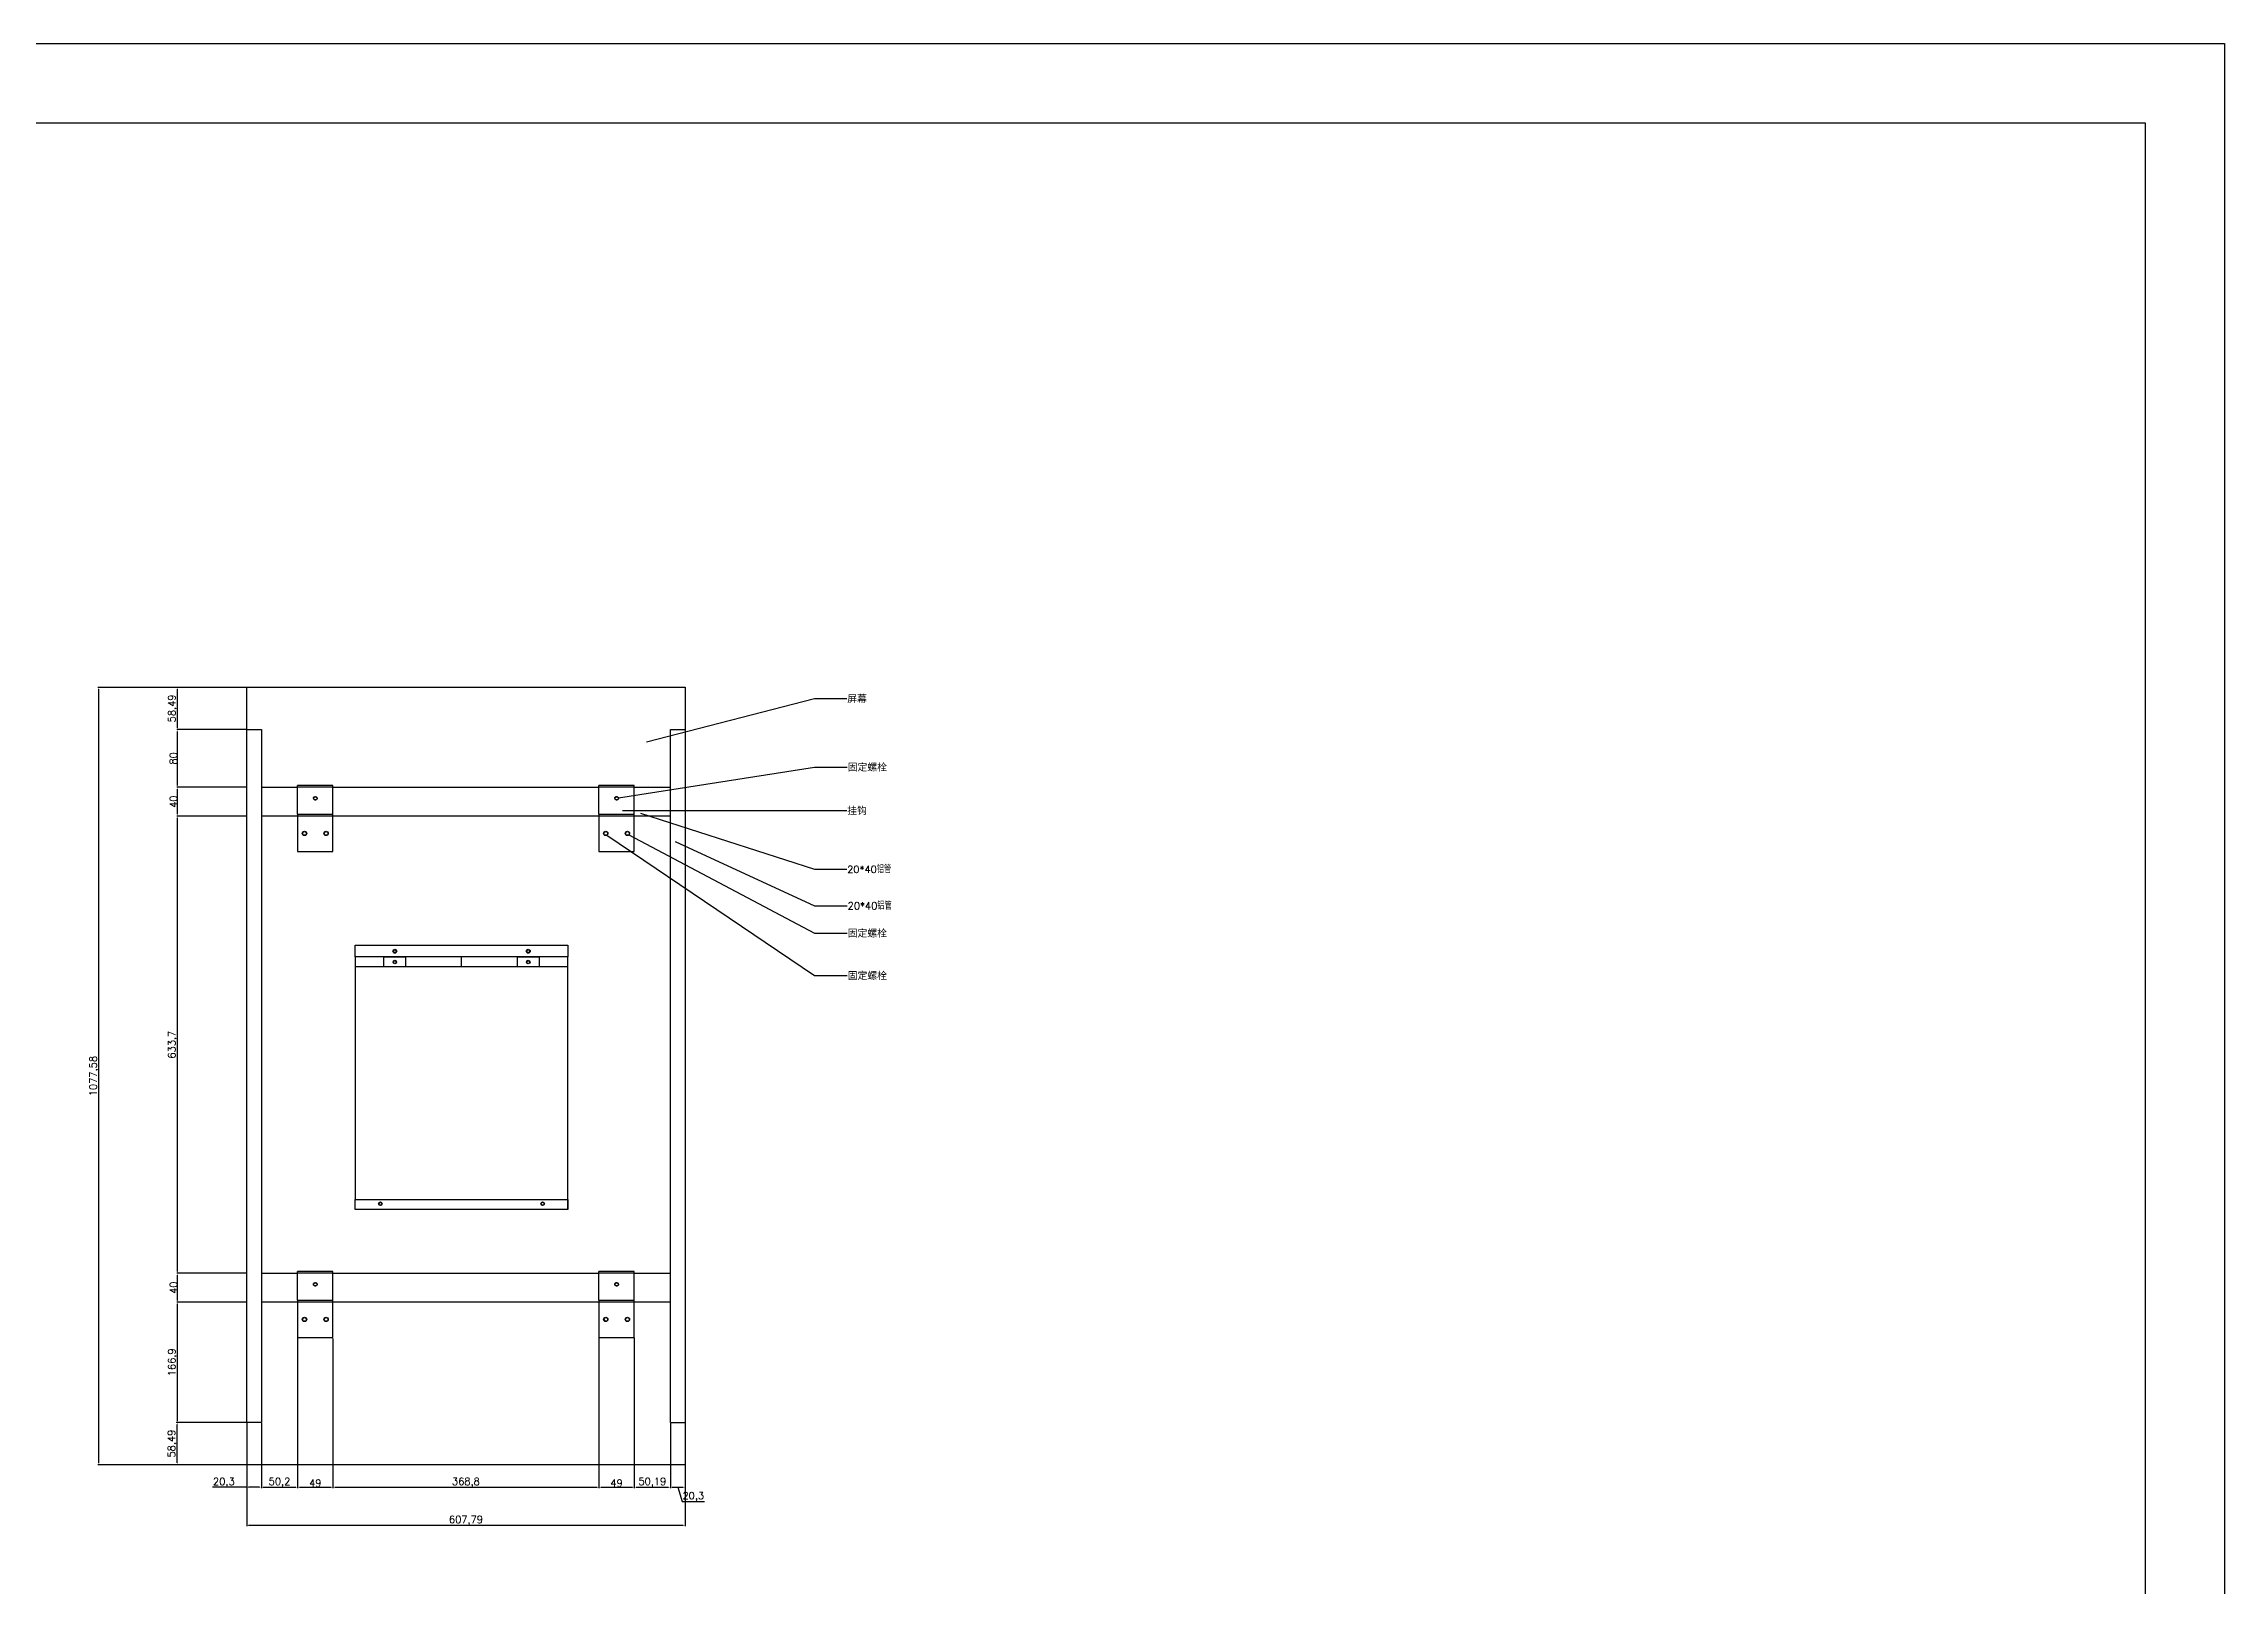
# Model space of a CAD drawing. Header units: millimetres. Extents: x 398 to 15426, y 306 to 4583.
# Drawn here: x 3422 to 6446, y 2444 to 4583 of the extents above; entities that cross this region are included whole.
import ezdxf

# ---------------------------------------------------------------- set-up
doc = ezdxf.new("R2010")
doc.units = ezdxf.units.MM
doc.linetypes.add('HIDDEN', pattern=[0.375, 0.25, -0.125])
for name, color, linetype in [('02___PRT_ALL_AXES', 7, 'Continuous'), ('06___PRT_ALL_SURFS', 7, 'Continuous'), ('DEFAULT_2', 8, 'HIDDEN'), ('图框', 7, 'Continuous')]:
    doc.layers.add(name, color=color, linetype=linetype)
doc.layers.add('粗实线', color=7, linetype='Continuous', lineweight=25)
doc.styles.get("Standard").update_dxf_attribs({"font": 'txt', "bigfont": 'gbcbig.shx'})
doc.dimstyles.new('ISO-25', dxfattribs={"dimtxt": 10, "dimasz": 2.5, "dimexe": 1.25, "dimexo": 0.625, "dimtad": 1, "dimtxsty": 'Standard', "dimcen": 2.5, "dimadec": 0, "dimazin": 0, "dimtfac": 1, "dimtmove": 0, "dimatfit": 3, "dimfxl": 1, "dimarcsym": 0})
doc.dimstyles.new('副本 (2) ISO-25', dxfattribs={"dimtxt": 10, "dimasz": 2.5, "dimexe": 1.25, "dimexo": 0.625, "dimtad": 1, "dimtxsty": 'Standard', "dimcen": 2.5, "dimclrd": 4, "dimclre": 4, "dimclrt": 4, "dimadec": 0, "dimazin": 0, "dimtfac": 1, "dimtmove": 0, "dimatfit": 3, "dimfxl": 1, "dimtfillclr": 4, "dimarcsym": 0})

# ---------------------------------------------------------------- blocks, each defined once
blk = doc.blocks.new('hgfdhgdhgd')
at = {"color": 3, "linetype": 'Continuous'}
for p, q in [((-21144.3, 10464.5), (-21193.3, 10464.5)), ((-21193.3, 10424.5), (-21193.3, 10464.5)), ((-21144.3, 10424.5), (-21144.3, 10464.5)), ((-21144.3, 10462), (-21193.3, 10462)), ((-21193.3, 10424.5), (-21144.3, 10424.5))]:
    blk.add_line(p, q, dxfattribs=at)
at = {"color": 7, "linetype": 'Continuous'}
for p, q in [((-21193.3, 10424.5), (-21193.3, 10373)), ((-21144.3, 10373), (-21144.3, 10424.5))]:
    blk.add_line(p, q, dxfattribs=at)
at = {"layer": '02___PRT_ALL_AXES', "color": 7, "linetype": 'Continuous'}
blk.add_line((-21193.3, 10373), (-21144.3, 10373), dxfattribs=at)
at = {"layer": '02___PRT_ALL_AXES', "color": 3, "linetype": 'Continuous'}
blk.add_circle((-21168.8, 10446.7), 2.1, dxfattribs=at)
at = {"layer": '02___PRT_ALL_AXES', "color": 7, "linetype": 'Continuous'}
for centre in [(-21183.8, 10398), (-21153.8, 10398)]:
    blk.add_circle(centre, 3, dxfattribs=at)
at = {"layer": 'DEFAULT_2', "color": 8, "linetype": 'HIDDEN'}
blk.add_circle((-21168.8, 10446.7), 2.5, dxfattribs=at)
blk = doc.blocks.new('TK')
at = {"layer": '图框'}
blk.add_lwpolyline([(7176.7, -904.8), (1128.7, -904.8), (1128.7, 3372), (7176.7, 3372), (7176.7, -904.8)], dxfattribs=at)
blk.add_lwpolyline([(7067, -795), (1238.5, -795), (1238.5, 3262.2), (7067, 3262.2)], close=True, dxfattribs=at)
blk = doc.blocks.new('*D230')
at = {"color": 4, "lineweight": -2}
for p, q in [((3724.1, 2670.8), (3724.1, 2580.4)), ((3703.8, 2612.3), (3703.8, 2580.4)), ((3703.8, 2581.7), (3656.4, 2581.7)), ((3721.6, 2581.7), (3706.3, 2581.7))]:
    blk.add_line(p, q, dxfattribs=at)
at = {"color": 4}
for points in [[(3706.3, 2582.1), (3706.3, 2581.3), (3703.8, 2581.7)], [(3721.6, 2582.1), (3721.6, 2581.3), (3724.1, 2581.7)]]:
    blk.add_solid(points, dxfattribs=at)
at = {"layer": 'Defpoints', "color": 0}
for p in [(3724.1, 2671.4), (3703.8, 2613), (3724.1, 2581.7)]:
    blk.add_point(p, dxfattribs=at)
at = {"color": 4, "insert": (3672, 2588.2), "char_height": 10, "attachment_point": 5}
blk.add_mtext('20,3', dxfattribs=at)
blk = doc.blocks.new('*D231')
at = {"color": 4, "lineweight": -2}
for p, q in [((3774.3, 2788.7), (3774.3, 2580.6)), ((3724.1, 2670.8), (3724.1, 2580.6)), ((3726.6, 2581.9), (3771.8, 2581.9))]:
    blk.add_line(p, q, dxfattribs=at)
at = {"color": 4}
for points in [[(3726.6, 2582.3), (3726.6, 2581.4), (3724.1, 2581.9)], [(3771.8, 2582.3), (3771.8, 2581.4), (3774.3, 2581.9)]]:
    blk.add_solid(points, dxfattribs=at)
at = {"layer": 'Defpoints', "color": 0}
for p in [(3774.3, 2789.3), (3724.1, 2671.4), (3774.3, 2581.9)]:
    blk.add_point(p, dxfattribs=at)
at = {"color": 4, "insert": (3749.2, 2588.3), "char_height": 10, "attachment_point": 5}
blk.add_mtext('50,2', dxfattribs=at)
blk = doc.blocks.new('*D232')
at = {"color": 4, "lineweight": -2}
for p, q in [((3774.3, 2788.7), (3774.3, 2580.6)), ((3823.3, 2788.1), (3823.3, 2580.6)), ((3776.8, 2581.9), (3820.8, 2581.9))]:
    blk.add_line(p, q, dxfattribs=at)
at = {"color": 4}
for points in [[(3776.8, 2582.3), (3776.8, 2581.4), (3774.3, 2581.9)], [(3820.8, 2582.3), (3820.8, 2581.4), (3823.3, 2581.9)]]:
    blk.add_solid(points, dxfattribs=at)
at = {"layer": 'Defpoints', "color": 0}
for p in [(3774.3, 2789.3), (3823.3, 2788.7), (3823.3, 2581.9)]:
    blk.add_point(p, dxfattribs=at)
at = {"color": 4, "insert": (3798.8, 2587.5), "char_height": 10, "attachment_point": 5}
blk.add_mtext('49', dxfattribs=at)
blk = doc.blocks.new('*D233')
at = {"color": 4, "lineweight": -2}
for p, q in [((3823.3, 2788.1), (3823.3, 2580.6)), ((4192.1, 2788.7), (4192.1, 2580.6)), ((3825.8, 2581.9), (4189.6, 2581.9))]:
    blk.add_line(p, q, dxfattribs=at)
at = {"color": 4}
for points in [[(3825.8, 2582.3), (3825.8, 2581.4), (3823.3, 2581.9)], [(4189.6, 2582.3), (4189.6, 2581.4), (4192.1, 2581.9)]]:
    blk.add_solid(points, dxfattribs=at)
at = {"layer": 'Defpoints', "color": 0}
for p in [(3823.3, 2788.7), (4192.1, 2789.3), (4192.1, 2581.9)]:
    blk.add_point(p, dxfattribs=at)
at = {"color": 4, "insert": (4007.7, 2588.3), "char_height": 10, "attachment_point": 5}
blk.add_mtext('368,8', dxfattribs=at)
blk = doc.blocks.new('*D234')
at = {"color": 4, "lineweight": -2}
for p, q in [((4192.1, 2788.7), (4192.1, 2580.6)), ((4241.1, 2788.7), (4241.1, 2580.6)), ((4194.6, 2581.9), (4238.6, 2581.9))]:
    blk.add_line(p, q, dxfattribs=at)
at = {"color": 4}
for points in [[(4194.6, 2582.3), (4194.6, 2581.4), (4192.1, 2581.9)], [(4238.6, 2582.3), (4238.6, 2581.4), (4241.1, 2581.9)]]:
    blk.add_solid(points, dxfattribs=at)
at = {"layer": 'Defpoints', "color": 0}
for p in [(4192.1, 2789.3), (4241.1, 2789.3), (4241.1, 2581.9)]:
    blk.add_point(p, dxfattribs=at)
at = {"color": 4, "insert": (4216.6, 2587.5), "char_height": 10, "attachment_point": 5}
blk.add_mtext('49', dxfattribs=at)
blk = doc.blocks.new('*D235')
at = {"color": 4, "lineweight": -2}
for p, q in [((4241.1, 2788.7), (4241.1, 2580.6)), ((4291.3, 2670.8), (4291.3, 2580.6)), ((4243.6, 2581.9), (4288.8, 2581.9))]:
    blk.add_line(p, q, dxfattribs=at)
at = {"color": 4}
for points in [[(4243.6, 2582.3), (4243.6, 2581.4), (4241.1, 2581.9)], [(4288.8, 2582.3), (4288.8, 2581.4), (4291.3, 2581.9)]]:
    blk.add_solid(points, dxfattribs=at)
at = {"layer": 'Defpoints', "color": 0}
for p in [(4241.1, 2789.3), (4291.3, 2671.4), (4291.3, 2581.9)]:
    blk.add_point(p, dxfattribs=at)
at = {"color": 4, "insert": (4266.2, 2588.3), "char_height": 10, "attachment_point": 5}
blk.add_mtext('50,19', dxfattribs=at)
blk = doc.blocks.new('*D236')
at = {"color": 4, "lineweight": -2}
for p, q in [((4291.3, 2670.8), (4291.3, 2580.6)), ((4311.6, 2612.3), (4311.6, 2580.6)), ((4293.8, 2581.9), (4309.1, 2581.9)), ((4301.5, 2581.9), (4307.4, 2562.2)), ((4307.4, 2562.2), (4338.6, 2562.2))]:
    blk.add_line(p, q, dxfattribs=at)
at = {"color": 4}
for points in [[(4293.8, 2582.3), (4293.8, 2581.4), (4291.3, 2581.9)], [(4309.1, 2582.3), (4309.1, 2581.4), (4311.6, 2581.9)]]:
    blk.add_solid(points, dxfattribs=at)
at = {"layer": 'Defpoints', "color": 0}
for p in [(4291.3, 2671.4), (4311.6, 2613), (4311.6, 2581.9)]:
    blk.add_point(p, dxfattribs=at)
at = {"color": 4, "insert": (4323, 2568.6), "char_height": 10, "attachment_point": 5}
blk.add_mtext('20,3', dxfattribs=at)
blk = doc.blocks.new('*D237')
at = {"color": 4, "lineweight": -2}
for p, q in [((3703.2, 2671.4), (3606.1, 2671.4)), ((3607.4, 2615.5), (3607.4, 2668.9)), ((3703.2, 2613), (3606.1, 2613))]:
    blk.add_line(p, q, dxfattribs=at)
at = {"color": 4}
for points in [[(3607, 2668.9), (3607.8, 2668.9), (3607.4, 2671.4)], [(3607, 2615.5), (3607.8, 2615.5), (3607.4, 2613)]]:
    blk.add_solid(points, dxfattribs=at)
at = {"layer": 'Defpoints', "color": 0}
for p in [(3607.4, 2671.4), (3703.8, 2671.4), (3703.8, 2613)]:
    blk.add_point(p, dxfattribs=at)
at = {"color": 4, "insert": (3600.9, 2642.2), "char_height": 10, "attachment_point": 5, "rotation": 90}
blk.add_mtext('58,49', dxfattribs=at)
blk = doc.blocks.new('*D238')
at = {"color": 4, "lineweight": -2}
for p, q in [((3703.8, 2612.3), (3703.8, 2527.9)), ((4311.6, 2617.5), (4311.6, 2527.9)), ((3706.3, 2529.1), (4309.1, 2529.1))]:
    blk.add_line(p, q, dxfattribs=at)
at = {"color": 4}
for points in [[(3706.3, 2529.6), (3706.3, 2528.7), (3703.8, 2529.1)], [(4309.1, 2529.6), (4309.1, 2528.7), (4311.6, 2529.1)]]:
    blk.add_solid(points, dxfattribs=at)
at = {"layer": 'Defpoints', "color": 0}
for p in [(3703.8, 2613), (4311.6, 2618.1), (4311.6, 2529.1)]:
    blk.add_point(p, dxfattribs=at)
at = {"color": 4, "insert": (4007.7, 2535.6), "char_height": 10, "attachment_point": 5}
blk.add_mtext('607,79', dxfattribs=at)
blk = doc.blocks.new('*D239')
at = {"color": 4, "lineweight": -2}
for p, q in [((3703.2, 2838.3), (3606.6, 2838.3)), ((3607.8, 2673.9), (3607.8, 2835.8)), ((3702.6, 2671.4), (3606.6, 2671.4))]:
    blk.add_line(p, q, dxfattribs=at)
at = {"color": 4}
for points in [[(3607.4, 2835.8), (3608.2, 2835.8), (3607.8, 2838.3)], [(3607.4, 2673.9), (3608.2, 2673.9), (3607.8, 2671.4)]]:
    blk.add_solid(points, dxfattribs=at)
at = {"layer": 'Defpoints', "color": 0}
for p in [(3607.8, 2838.3), (3703.8, 2838.3), (3703.2, 2671.4)]:
    blk.add_point(p, dxfattribs=at)
at = {"color": 4, "insert": (3601.4, 2754.9), "char_height": 10, "attachment_point": 5, "rotation": 90}
blk.add_mtext('166,9', dxfattribs=at)
blk = doc.blocks.new('*D240')
at = {"color": 4, "lineweight": -2}
for p, q in [((3703.2, 2878.3), (3606.6, 2878.3)), ((3607.8, 2840.8), (3607.8, 2875.8)), ((3703.2, 2838.3), (3606.6, 2838.3))]:
    blk.add_line(p, q, dxfattribs=at)
at = {"color": 4}
for points in [[(3607.4, 2875.8), (3608.2, 2875.8), (3607.8, 2878.3)], [(3607.4, 2840.8), (3608.2, 2840.8), (3607.8, 2838.3)]]:
    blk.add_solid(points, dxfattribs=at)
at = {"layer": 'Defpoints', "color": 0}
for p in [(3607.8, 2878.3), (3703.8, 2878.3), (3703.8, 2838.3)]:
    blk.add_point(p, dxfattribs=at)
at = {"color": 4, "insert": (3602.2, 2858.3), "char_height": 10, "attachment_point": 5, "rotation": 90}
blk.add_mtext('40', dxfattribs=at)
blk = doc.blocks.new('*D241')
at = {"color": 4, "lineweight": -2}
for p, q in [((3703.1, 3512), (3606.6, 3512)), ((3607.8, 2880.8), (3607.8, 3509.5)), ((3703.2, 2878.3), (3606.6, 2878.3))]:
    blk.add_line(p, q, dxfattribs=at)
at = {"color": 4}
for points in [[(3607.4, 3509.5), (3608.2, 3509.5), (3607.8, 3512)], [(3607.4, 2880.8), (3608.2, 2880.8), (3607.8, 2878.3)]]:
    blk.add_solid(points, dxfattribs=at)
at = {"layer": 'Defpoints', "color": 0}
for p in [(3607.8, 3512), (3703.8, 3512), (3703.8, 2878.3)]:
    blk.add_point(p, dxfattribs=at)
at = {"color": 4, "insert": (3601.4, 3195.2), "char_height": 10, "attachment_point": 5, "rotation": 90}
blk.add_mtext('633,7', dxfattribs=at)
blk = doc.blocks.new('*D242')
at = {"color": 4, "lineweight": -2}
for p, q in [((3703.2, 3552), (3606.6, 3552)), ((3607.8, 3514.5), (3607.8, 3549.5)), ((3703.1, 3512), (3606.6, 3512))]:
    blk.add_line(p, q, dxfattribs=at)
at = {"color": 4}
for points in [[(3607.4, 3549.5), (3608.2, 3549.5), (3607.8, 3552)], [(3607.4, 3514.5), (3608.2, 3514.5), (3607.8, 3512)]]:
    blk.add_solid(points, dxfattribs=at)
at = {"layer": 'Defpoints', "color": 0}
for p in [(3607.8, 3552), (3703.8, 3552), (3703.8, 3512)]:
    blk.add_point(p, dxfattribs=at)
at = {"color": 4, "insert": (3602.2, 3532), "char_height": 10, "attachment_point": 5, "rotation": 90}
blk.add_mtext('40', dxfattribs=at)
blk = doc.blocks.new('*D243')
at = {"color": 4, "lineweight": -2}
for p, q in [((3703.2, 3632), (3606.6, 3632)), ((3607.8, 3554.5), (3607.8, 3629.5)), ((3703.2, 3552), (3606.6, 3552))]:
    blk.add_line(p, q, dxfattribs=at)
at = {"color": 4}
for points in [[(3607.4, 3629.5), (3608.2, 3629.5), (3607.8, 3632)], [(3607.4, 3554.5), (3608.2, 3554.5), (3607.8, 3552)]]:
    blk.add_solid(points, dxfattribs=at)
at = {"layer": 'Defpoints', "color": 0}
for p in [(3607.8, 3632), (3703.8, 3632), (3703.8, 3552)]:
    blk.add_point(p, dxfattribs=at)
at = {"color": 4, "insert": (3602.2, 3592), "char_height": 10, "attachment_point": 5, "rotation": 90}
blk.add_mtext('80', dxfattribs=at)
blk = doc.blocks.new('*D244')
at = {"color": 4, "lineweight": -2}
for p, q in [((3703.2, 3690.5), (3606.6, 3690.5)), ((3607.8, 3634.5), (3607.8, 3688)), ((3703.2, 3632), (3606.6, 3632))]:
    blk.add_line(p, q, dxfattribs=at)
at = {"color": 4}
for points in [[(3607.4, 3688), (3608.2, 3688), (3607.8, 3690.5)], [(3607.4, 3634.5), (3608.2, 3634.5), (3607.8, 3632)]]:
    blk.add_solid(points, dxfattribs=at)
at = {"layer": 'Defpoints', "color": 0}
for p in [(3607.8, 3690.5), (3703.8, 3690.5), (3703.8, 3632)]:
    blk.add_point(p, dxfattribs=at)
at = {"color": 4, "insert": (3601.4, 3661.3), "char_height": 10, "attachment_point": 5, "rotation": 90}
blk.add_mtext('58,49', dxfattribs=at)
blk = doc.blocks.new('*D245')
at = {"color": 4, "lineweight": -2}
for p, q in [((3703.2, 3690.5), (3497.5, 3690.5)), ((3498.7, 2615.5), (3498.7, 3688)), ((3703.2, 2613), (3497.5, 2613))]:
    blk.add_line(p, q, dxfattribs=at)
at = {"color": 4}
for points in [[(3498.3, 3688), (3499.2, 3688), (3498.7, 3690.5)], [(3498.3, 2615.5), (3499.2, 2615.5), (3498.7, 2613)]]:
    blk.add_solid(points, dxfattribs=at)
at = {"layer": 'Defpoints', "color": 0}
for p in [(3498.7, 3690.5), (3703.8, 3690.5), (3703.8, 2613)]:
    blk.add_point(p, dxfattribs=at)
at = {"color": 4, "insert": (3492.3, 3151.7), "char_height": 10, "attachment_point": 5, "rotation": 90}
blk.add_mtext('1077,58', dxfattribs=at)

msp = doc.modelspace()

# ---------------------------------------------------------------- linework, layer by layer
at = {"color": 7, "linetype": 'Continuous'}
for p, q in [((3703.814, 2671.441), (3703.814, 3690.531)), ((3703.814, 3690.531), (4311.614, 3690.531)), ((4149.091, 3303.241), (3854.091, 3303.241)), ((3854.091, 3303.241), (3854.091, 2980.741)), ((4149.091, 3303.241), (4149.091, 3316.741)), ((4149.091, 2980.741), (4149.091, 3303.241)), ((3854.091, 2980.741), (4149.091, 2980.741)), ((4149.091, 2966.741), (4149.091, 2980.741))]:
    msp.add_line(p, q, dxfattribs=at)
for p, q in [((4311.614, 3690.531), (4311.614, 3632.041)), ((3854.091, 3316.741), (3854.091, 3332.963)), ((4149.091, 3316.741), (3854.091, 3316.741)), ((3854.091, 3316.741), (3854.091, 3303.241)), ((3703.814, 2671.441), (3703.814, 2612.951)), ((4311.608, 2671.441), (4311.608, 2612.951)), ((4311.608, 2612.951), (3703.814, 2612.951))]:
    msp.add_line(p, q)
at = {"color": 2}
for p, q in [((3703.814, 3632.041), (3724.124, 3632.041)), ((3703.814, 2671.441), (3703.814, 3632.041)), ((3724.124, 3632.041), (3724.118, 2671.441)), ((4291.303, 3632.041), (4311.614, 3632.041)), ((4291.303, 2671.441), (4291.303, 3632.041)), ((4311.614, 3632.041), (4311.608, 2671.441)), ((3724.118, 2671.441), (3703.814, 2671.441)), ((4291.303, 2671.441), (4311.608, 2671.44))]:
    msp.add_line(p, q, dxfattribs=at)
at = {"color": 1, "linetype": 'Continuous'}
msp.add_line((4001.591, 3303.241), (4001.591, 3316.741), dxfattribs=at)
msp.add_lwpolyline([(3854.091, 3332.963), (4149.091, 3332.963), (4149.091, 3316.741), (3854.091, 3316.741)], close=True)
at = {"color": 6, "linetype": 'Continuous'}
for centre in [(3783.814, 3488.041), (3813.814, 3488.041), (4201.614, 3488.041), (4231.614, 3488.041)]:
    msp.add_circle(centre, 2.5, dxfattribs=at)
at = {"color": 2, "linetype": 'Continuous'}
msp.add_arc((4201.614, 2814.341), 2.5, 180, 255.472968, dxfattribs=at)
at = {"layer": '02___PRT_ALL_AXES', "color": 7, "linetype": 'Continuous'}
for p, q in [((3894.091, 3316.741), (3924.091, 3316.741)), ((3894.091, 3303.241), (3894.091, 3316.741)), ((3924.091, 3316.741), (3924.091, 3303.241)), ((4079.091, 3303.241), (4079.091, 3316.741)), ((4079.091, 3316.741), (4109.091, 3316.741)), ((4109.091, 3316.741), (4109.091, 3303.241)), ((3854.091, 2966.741), (3854.091, 2980.741)), ((4149.091, 2966.741), (3854.091, 2966.741)), ((4149.091, 2980.741), (4149.091, 2966.741))]:
    msp.add_line(p, q, dxfattribs=at)
for centre, radius in [((3783.814, 3488.041), 3), ((3813.814, 3488.041), 3), ((4201.614, 3488.041), 3), ((4231.614, 3488.041), 3), ((3909.091, 3309.741), 2.5), ((4094.091, 3309.741), 2.5), ((3889.091, 2974.741), 2.5), ((4114.091, 2974.741), 2.5), ((3783.814, 2814.341), 3), ((3813.814, 2814.341), 3), ((4201.614, 2814.341), 3), ((4231.614, 2814.341), 3)]:
    msp.add_circle(centre, radius, dxfattribs=at)
at = {"layer": '02___PRT_ALL_AXES', "color": 3, "linetype": 'Continuous'}
for centre in [(3909.091, 3324.741), (4094.091, 3324.741)]:
    msp.add_circle(centre, 2.7, dxfattribs=at)
at = {"layer": '02___PRT_ALL_AXES', "color": 6, "linetype": 'Continuous'}
for centre in [(3783.814, 2814.341), (3813.814, 2814.341), (4201.614, 2814.341), (4231.614, 2814.341)]:
    msp.add_circle(centre, 2.5, dxfattribs=at)
at = {"layer": '06___PRT_ALL_SURFS', "color": 6, "linetype": 'Continuous'}
for centre, radius in [((3909.091, 3324.741), 2.7), ((3909.091, 3324.741), 2), ((4094.091, 3324.741), 2.7), ((4094.091, 3324.741), 2), ((3909.091, 3309.741), 2), ((4094.091, 3309.741), 2), ((3889.091, 2974.741), 2), ((4114.091, 2974.741), 2)]:
    msp.add_circle(centre, radius, dxfattribs=at)
at = {"layer": '粗实线', "color": 1}
for p, q in [((3703.763, 3552.041), (3703.814, 3552.041)), ((3724.123, 3552.041), (3774.314, 3552.041)), ((3823.314, 3552.041), (4192.114, 3552.041)), ((4241.114, 3552.041), (4291.303, 3552.041)), ((3703.814, 3512.041), (3703.763, 3512.041)), ((4291.303, 3512.041), (3724.123, 3512.041)), ((3724.12, 2878.341), (3774.314, 2878.341)), ((3823.314, 2878.341), (4192.114, 2878.341)), ((4241.114, 2878.341), (4291.303, 2878.341)), ((4291.303, 2838.341), (3724.119, 2838.341))]:
    msp.add_line(p, q, dxfattribs=at)

# ---------------------------------------------------------------- block references
msp.add_blockref('TK', (-730.644, 1210.765))
at = {"layer": '粗实线'}
for p in [(24967.66, -6909.94), (25385.46, -6909.94), (24967.66, -7583.64), (25385.46, -7583.64)]:
    msp.add_blockref('hgfdhgdhgd', p, dxfattribs=at)

# ---------------------------------------------------------------- texts
at = {"color": 4, "char_height": 10, "attachment_point": 1}
for s, insert in [('{\\fSimSun|b0|i0|c134|p2;屏幕}', (4536.378, 3679.882)), ('{\\fSimSun|b0|i0|c134|p2;固定螺栓}', (4537.003, 3584.94)), ('{\\fSimSun|b0|i0|c134|p2;挂钩}', (4536.378, 3524.717)), ('20*40铝管', (4536.378, 3443.248)), ('20*40铝管', (4537.003, 3392.66)), ('{\\fSimSun|b0|i0|c134|p2;固定螺栓}', (4537.003, 3354.815)), ('{\\fSimSun|b0|i0|c134|p2;固定螺栓}', (4537.003, 3296.02))]:
    msp.add_mtext(s, dxfattribs=dict(at, insert=insert))

# ---------------------------------------------------------------- dimensions: what is measured, and where the dimension line sits
for base, p1, p2, picture, middle in [((3498.739, 3690.531), (3703.814, 2612.951), (3703.814, 3690.531), '*D245', (3492.281, 3151.741)), ((3607.816, 2838.341), (3703.189, 2671.441), (3703.814, 2838.341), '*D239', (3601.357, 2754.891)), ((3607.399, 2671.441), (3703.814, 2612.951), (3703.814, 2671.441), '*D237', (3600.941, 2642.196))]:
    dim = msp.add_linear_dim(base=base, p1=p1, p2=p2, angle=90, dimstyle='副本 (2) ISO-25')
    dim.commit()
    dim.dimension.update_dxf_attribs({"geometry": picture, "text_midpoint": middle})
for base, p1, p2, picture, middle in [((3607.816, 3690.531), (3703.814, 3632.041), (3703.814, 3690.531), '*D244', (3601.357, 3661.286)), ((3607.816, 3632.041), (3703.814, 3552.041), (3703.814, 3632.041), '*D243', (3602.191, 3592.041)), ((3607.816, 3552.041), (3703.763, 3512.041), (3703.814, 3552.041), '*D242', (3602.191, 3532.041)), ((3607.816, 3512.041), (3703.814, 2878.341), (3703.763, 3512.041), '*D241', (3601.357, 3195.191)), ((3607.816, 2878.341), (3703.814, 2838.341), (3703.814, 2878.341), '*D240', (3602.191, 2858.341))]:
    dim = msp.add_linear_dim(base=base, p1=p1, p2=p2, angle=90, dimstyle='副本 (2) ISO-25', override={"dimtmove": 1})
    dim.commit()
    dim.dimension.update_dxf_attribs({"geometry": picture, "text_midpoint": middle})
for base, p1, p2, picture, middle in [((3774.314, 2581.852), (3724.118, 2671.441), (3774.314, 2789.341), '*D231', (3749.216, 2588.31)), ((3823.314, 2581.852), (3774.314, 2789.341), (3823.314, 2788.716), '*D232', (3798.814, 2587.477)), ((4192.114, 2581.852), (3823.314, 2788.716), (4192.114, 2789.341), '*D233', (4007.714, 2588.31)), ((4241.114, 2581.852), (4192.114, 2789.341), (4241.114, 2789.341), '*D234', (4216.614, 2587.477)), ((4291.303, 2581.852), (4241.114, 2789.341), (4291.303, 2671.441), '*D235', (4266.208, 2588.31)), ((4311.608, 2581.8517), (4291.3034, 2671.4405), (4311.608, 2612.9506), '*D236', (4307.987, 2568.6225))]:
    dim = msp.add_linear_dim(base=base, p1=p1, p2=p2, dimstyle='副本 (2) ISO-25', override={"dimtmove": 1})
    dim.commit()
    dim.dimension.update_dxf_attribs({"geometry": picture, "text_midpoint": middle})
dim = msp.add_linear_dim(base=(3724.118, 2581.696), p1=(3703.814, 2612.951), p2=(3724.118, 2671.441), dimstyle='副本 (2) ISO-25')
dim.commit()
dim.dimension.update_dxf_attribs({"geometry": '*D230', "text_midpoint": (3672.016, 2581.696), "dimtype": 160})
dim = msp.add_linear_dim(base=(4311.608, 2529.148), p1=(3703.814, 2612.951), p2=(4311.608, 2618.096), dimstyle='副本 (2) ISO-25')
dim.commit()
dim.dimension.update_dxf_attribs({"geometry": '*D238', "text_midpoint": (4007.711, 2535.606)})

# ---------------------------------------------------------------- leaders
at = {"annotation_type": 0, "has_hookline": 1, "hookline_direction": 0}
for points, text_width in [([(4258.134, 3614.769), (4490.902, 3674.882), (4535.753, 3674.882)], 27.318), ([(4219.065, 3537.283), (4490.902, 3579.94), (4536.378, 3579.94)], 54.749), ([(4224.8, 3519.717), (4490.902, 3519.717), (4535.753, 3519.717)], 27.263), ([(4249.999, 3516.128), (4490.902, 3438.248), (4535.753, 3438.248)], 60.233), ([(4203.025, 3485.394), (4490.902, 3291.02), (4536.378, 3291.02)], 54.749), ([(4233.741, 3485.926), (4490.902, 3349.815), (4536.378, 3349.815)], 54.749), ([(4297.752, 3476.96), (4490.902, 3387.66), (4536.378, 3387.66)], 60.233)]:
    msp.add_leader(points, dimstyle='ISO-25', override={"dimgap": 0.625, "dimtad": 0}, dxfattribs=dict(at, text_width=text_width))

doc.saveas('drawing.dxf')
